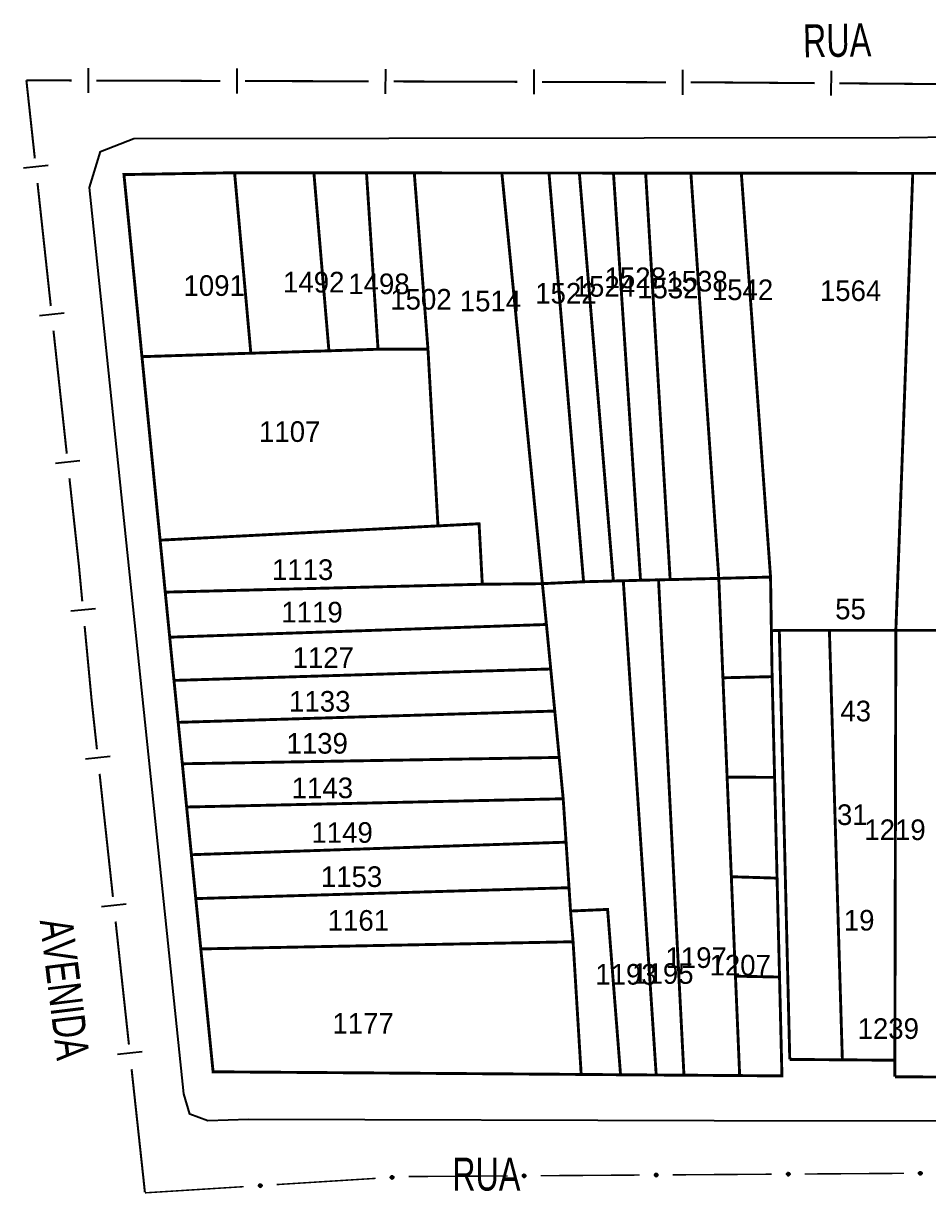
# Model space of a CAD drawing. Extents: x 202481 to 204056, y 4838981 to 4840330.
# Drawn here: x 202480.9 to 202590.5, y 4840019.2 to 4840161 of the extents above; entities that cross this region are included whole.
import ezdxf
from ezdxf.enums import TextEntityAlignment as Align

# ---------------------------------------------------------------- set-up
doc = ezdxf.new("R2010")
doc.units = 0
doc.header["$LTSCALE"] = 1.5
doc.header["$MEASUREMENT"] = 0
for name, color, linetype in [('CD_MALHA_LOTES', 7, 'CONTINUOUS'), ('LM-LIM-SETORES-BAIRROS', 250, 'CONTINUOUS'), ('RU-QUADRA', 210, 'CONTINUOUS'), ('SV-EIXO-RUA-PAV', 20, 'CONTINUOUS'), ('SV-RUA-PAVIM', 7, 'CONTINUOUS'), ('SV-TXT-RUA-PAV', 7, 'CONTINUOUS'), ('Th_NmrPort', 1, 'CONTINUOUS')]:
    doc.layers.add(name, color=color, linetype=linetype)
doc.styles.add('ARIAL', font='ARIAL.SHX')

msp = doc.modelspace()

# ---------------------------------------------------------------- linework, layer by layer
at = {"layer": 'CD_MALHA_LOTES', "linetype": 'Continuous', "const_width": 0.35, "flags": 128}
for points in [[(202495.22, 4840120.65), (202493.04, 4840142.72), (202506.44, 4840142.94)], [(202508.41, 4840121.07), (202506.44, 4840142.94)], [(202506.44, 4840142.94), (202516.05, 4840142.93)], [(202517.87, 4840121.36), (202516.05, 4840142.93)], [(202516.05, 4840142.93), (202522.42, 4840142.93)], [(202522.42, 4840142.93), (202528.21, 4840142.92)], [(202523.82, 4840121.55), (202522.42, 4840142.93)], [(202528.21, 4840142.92), (202538.82, 4840142.91)], [(202529.87, 4840121.55), (202528.21, 4840142.92)], [(202538.82, 4840142.91), (202544.53, 4840142.91)], [(202538.82, 4840142.91), (202543.73, 4840093.14)], [(202548.72, 4840093.37), (202544.53, 4840142.91)], [(202544.53, 4840142.91), (202548.21, 4840142.91)], [(202552.33, 4840093.46), (202548.21, 4840142.91)], [(202548.21, 4840142.91), (202552.34, 4840142.9)], [(202555.62, 4840093.55), (202552.34, 4840142.9)], [(202552.34, 4840142.9), (202556.24, 4840142.9)], [(202559.21, 4840093.63), (202556.24, 4840142.9)], [(202556.24, 4840142.9), (202561.72, 4840142.89)], [(202565.1, 4840093.78), (202561.72, 4840142.89)], [(202561.72, 4840142.89), (202567.83, 4840142.89)], [(202571.37, 4840093.94), (202567.83, 4840142.89)], [(202567.83, 4840142.89), (202588.6, 4840142.87)], [(202586.55, 4840087.48), (202588.6, 4840142.87)], [(202588.6, 4840142.87), (202594.93, 4840142.87)], [(202495.22, 4840120.65), (202508.41, 4840121.07)], [(202517.87, 4840121.36), (202508.41, 4840121.07)], [(202523.82, 4840121.55), (202517.87, 4840121.36)], [(202529.87, 4840121.55), (202523.82, 4840121.55)], [(202531.08, 4840100.14), (202529.87, 4840121.55)], [(202497.42, 4840098.41), (202495.22, 4840120.65)], [(202497.42, 4840098.41), (202531.08, 4840100.14)], [(202536.45, 4840093.07), (202536.06, 4840100.4), (202531.08, 4840100.14)], [(202498.04, 4840092.11), (202497.42, 4840098.41)], [(202565.1, 4840093.78), (202571.37, 4840093.94)], [(202571.47, 4840087.44), (202571.37, 4840093.94)], [(202498.04, 4840092.11), (202536.45, 4840093.07)], [(202543.73, 4840093.14), (202536.45, 4840093.07)], [(202543.73, 4840093.14), (202548.72, 4840093.37)], [(202544.22, 4840088.19), (202543.73, 4840093.14)], [(202552.33, 4840093.46), (202548.72, 4840093.37)], [(202553.53, 4840093.49), (202552.33, 4840093.46)], [(202553.53, 4840093.49), (202555.62, 4840093.55)], [(202557.52, 4840033.59), (202553.53, 4840093.49)], [(202555.62, 4840093.55), (202557.8, 4840093.6)], [(202557.8, 4840093.6), (202559.21, 4840093.63)], [(202560.88, 4840033.57), (202557.8, 4840093.6)], [(202559.21, 4840093.63), (202565.1, 4840093.78)], [(202565.6, 4840081.73), (202565.1, 4840093.78)], [(202498.58, 4840086.65), (202498.04, 4840092.11)], [(202498.58, 4840086.65), (202544.22, 4840088.19)], [(202544.74, 4840082.8), (202544.22, 4840088.19)], [(202572.43, 4840087.48), (202571.47, 4840087.44)], [(202571.47, 4840087.44), (202571.56, 4840081.87)], [(202573.7, 4840035.48), (202572.43, 4840087.48)], [(202572.43, 4840087.48), (202578.5, 4840087.48)], [(202578.5, 4840087.48), (202586.55, 4840087.48)], [(202580.07, 4840035.43), (202578.5, 4840087.48)], [(202586.43, 4840035.38), (202586.55, 4840087.48)], [(202612.22, 4840087.49), (202586.55, 4840087.48)], [(202499.1, 4840081.41), (202498.58, 4840086.65)], [(202499.1, 4840081.41), (202544.74, 4840082.8)], [(202545.23, 4840077.7), (202544.74, 4840082.8)], [(202499.61, 4840076.33), (202499.1, 4840081.41)], [(202565.6, 4840081.73), (202571.56, 4840081.87)], [(202566.11, 4840069.68), (202565.6, 4840081.73)], [(202571.56, 4840081.87), (202571.86, 4840069.67)], [(202499.61, 4840076.33), (202545.23, 4840077.7)], [(202545.77, 4840072.08), (202545.23, 4840077.7)], [(202500.11, 4840071.31), (202499.61, 4840076.33)], [(202500.11, 4840071.31), (202545.77, 4840072.08)], [(202500.63, 4840066.07), (202500.11, 4840071.31)], [(202546.25, 4840067.07), (202545.77, 4840072.08)], [(202566.62, 4840057.62), (202566.11, 4840069.68)], [(202566.11, 4840069.68), (202571.86, 4840069.67)], [(202571.86, 4840069.67), (202572.16, 4840057.45)], [(202500.63, 4840066.07), (202546.25, 4840067.07)], [(202546.6, 4840061.81), (202546.25, 4840067.07)], [(202501.21, 4840060.29), (202500.63, 4840066.07)], [(202501.21, 4840060.29), (202546.6, 4840061.81)], [(202546.96, 4840056.29), (202546.6, 4840061.81)], [(202501.74, 4840054.97), (202501.21, 4840060.29)], [(202567.12, 4840045.57), (202566.62, 4840057.62)], [(202566.62, 4840057.62), (202572.16, 4840057.45)], [(202572.16, 4840057.45), (202572.46, 4840045.46)], [(202501.74, 4840054.97), (202546.96, 4840056.29)], [(202547.14, 4840053.46), (202546.96, 4840056.29)], [(202502.35, 4840048.87), (202501.74, 4840054.97)], [(202547.14, 4840053.46), (202551.63, 4840053.66), (202553.2, 4840033.62)], [(202547.45, 4840049.74), (202547.14, 4840053.46)], [(202502.35, 4840048.87), (202547.45, 4840049.74)], [(202548.43, 4840033.66), (202503.84, 4840033.98), (202502.35, 4840048.87)], [(202548.43, 4840033.66), (202547.45, 4840049.74)], [(202567.12, 4840045.57), (202572.46, 4840045.46)], [(202567.63, 4840033.52), (202567.12, 4840045.57)], [(202572.46, 4840045.46), (202572.75, 4840033.48), (202567.63, 4840033.52)], [(202580.07, 4840035.43), (202573.7, 4840035.48)], [(202586.43, 4840035.38), (202580.07, 4840035.43)], [(202586.43, 4840033.38), (202586.43, 4840035.38)], [(202553.2, 4840033.62), (202548.43, 4840033.66)], [(202557.52, 4840033.59), (202553.2, 4840033.62)], [(202560.88, 4840033.57), (202557.52, 4840033.59)], [(202567.63, 4840033.52), (202560.88, 4840033.57)], [(202611.37, 4840033.2), (202586.43, 4840033.38)]]:
    msp.add_lwpolyline(points, dxfattribs=at)
at = {"layer": 'LM-LIM-SETORES-BAIRROS'}
for points in [[(202488.70657, 4840155.617625), (202488.697588, 4840152.617638)], [(202506.706489, 4840155.563732), (202506.697507, 4840152.563746)], [(202524.706409, 4840155.509839), (202524.697426, 4840152.509853)], [(202542.706328, 4840155.455947), (202542.697346, 4840152.45596)], [(202560.706247, 4840155.402054), (202560.697265, 4840152.402068)], [(202578.712487, 4840155.286264), (202578.690219, 4840152.286347)], [(202480.859605, 4840143.521804), (202483.842213, 4840143.844372)], [(202482.795008, 4840125.626157), (202485.777616, 4840125.948724)], [(202484.730412, 4840107.730509), (202487.71302, 4840108.053076)], [(202486.592579, 4840089.847895), (202489.579289, 4840090.129973)], [(202488.38248, 4840071.916877), (202491.365049, 4840072.239811)], [(202490.320084, 4840054.021467), (202493.302652, 4840054.344401)], [(202492.257687, 4840036.126057), (202495.240255, 4840036.448991)]]:
    msp.add_lwpolyline(points, dxfattribs=at)
at = {"layer": 'LM-LIM-SETORES-BAIRROS', "const_width": 0.25}
for points in [[(202481.70211, 4840154.13859), (202481.22, 4840154.14)], [(202481.22, 4840154.14), (202482.243386, 4840144.677291)], [(202486.702088, 4840154.12362), (202481.70211, 4840154.13859)], [(202504.702007, 4840154.069727), (202489.702074, 4840154.114638)], [(202522.701927, 4840154.015834), (202507.701994, 4840154.060745)], [(202540.701846, 4840153.961942), (202525.701913, 4840154.006852)], [(202558.701765, 4840153.908049), (202543.701832, 4840153.952959)], [(202564.73, 4840153.89), (202561.701752, 4840153.899067)], [(202565.701711, 4840153.882801), (202564.73, 4840153.89)], [(202576.701408, 4840153.801151), (202565.701711, 4840153.882801)], [(202594.700913, 4840153.667543), (202579.701326, 4840153.778883)], [(202482.565954, 4840141.694683), (202484.17879, 4840126.781643)], [(202484.501357, 4840123.799035), (202486.114194, 4840108.885995)], [(202486.436761, 4840105.903387), (202487.511985, 4840095.96136)], [(202487.511985, 4840095.96136), (202487.59, 4840095.24)], [(202487.59, 4840095.24), (202487.991908, 4840090.984504)], [(202488.273986, 4840087.997794), (202489.026194, 4840080.033237)], [(202489.026194, 4840080.033237), (202489.12, 4840079.04)], [(202489.12, 4840079.04), (202489.76612, 4840073.072533)], [(202490.089054, 4840070.089965), (202491.703723, 4840055.177124)], [(202492.026657, 4840052.194555), (202493.641326, 4840037.281714)], [(202493.96426, 4840034.299145), (202495.471285, 4840020.380493)], [(202495.471285, 4840020.380493), (202495.48, 4840020.3)], [(202495.48, 4840020.3), (202495.573262, 4840019.385708)]]:
    msp.add_lwpolyline(points, dxfattribs=at)
at = {"layer": 'RU-QUADRA', "linetype": 'Continuous'}
for points in [[(202493.04, 4840142.72, 0.18, 0.18, 0), (202504.003636, 4840142.9, 0.18, 0.18, 0)], [(202504.003636, 4840142.9, 0.18, 0.18, 0), (202556.24, 4840142.9, 0.18, 0.18, 0)], [(202556.24, 4840142.9, 0.18, 0.18, 0), (202588.6, 4840142.87, 0.18, 0.18, 0)], [(202588.6, 4840142.87, 0.18, 0.18, 0), (202594.93, 4840142.87, 0.18, 0.18, 0)], [(202497.42, 4840098.41, 0.18, 0.18, 0), (202495.22, 4840120.65, 0.18, 0.18, 0)], [(202498.04, 4840092.11, 0.18, 0.18, 0), (202497.42, 4840098.41, 0.18, 0.18, 0)], [(202498.58, 4840086.65, 0.18, 0.18, 0), (202498.04, 4840092.11, 0.18, 0.18, 0)], [(202572.43, 4840087.48, 0.18, 0.18, 0), (202571.47, 4840087.44, 0.18, 0.18, 0)], [(202571.47, 4840087.44, 0.18, 0.18, 0), (202571.56, 4840081.87, 0.18, 0.18, 0)], [(202573.7, 4840035.48, 0.18, 0.18, 0), (202572.43, 4840087.48, 0.18, 0.18, 0)], [(202499.1, 4840081.41, 0.18, 0.18, 0), (202498.58, 4840086.65, 0.18, 0.18, 0)], [(202499.61, 4840076.33, 0.18, 0.18, 0), (202499.1, 4840081.41, 0.18, 0.18, 0)], [(202571.56, 4840081.87, 0.18, 0.18, 0), (202571.86, 4840069.67, 0.18, 0.18, 0)], [(202500.11, 4840071.31, 0.18, 0.18, 0), (202499.61, 4840076.33, 0.18, 0.18, 0)], [(202500.63, 4840066.07, 0.18, 0.18, 0), (202500.11, 4840071.31, 0.18, 0.18, 0)], [(202571.86, 4840069.67, 0.18, 0.18, 0), (202572.16, 4840057.45, 0.18, 0.18, 0)], [(202501.21, 4840060.29, 0.18, 0.18, 0), (202500.63, 4840066.07, 0.18, 0.18, 0)], [(202501.74, 4840054.97, 0.18, 0.18, 0), (202501.21, 4840060.29, 0.18, 0.18, 0)], [(202572.16, 4840057.45, 0.18, 0.18, 0), (202572.46, 4840045.46, 0.18, 0.18, 0)], [(202502.35, 4840048.87, 0.18, 0.18, 0), (202501.74, 4840054.97, 0.18, 0.18, 0)], [(202503.84, 4840033.98, 0.18, 0.18, 0), (202502.35, 4840048.87, 0.18, 0.18, 0)], [(202572.46, 4840045.46, 0.18, 0.18, 0), (202572.75, 4840033.48, 0.18, 0.18, 0)], [(202580.07, 4840035.43, 0.18, 0.18, 0), (202573.7, 4840035.48, 0.18, 0.18, 0)], [(202586.43, 4840035.38, 0.18, 0.18, 0), (202580.07, 4840035.43, 0.18, 0.18, 0)], [(202586.43, 4840033.38, 0.18, 0.18, 0), (202586.43, 4840035.38, 0.18, 0.18, 0)], [(202548.43, 4840033.66, 0.18, 0.18, 0), (202503.84, 4840033.98, 0.18, 0.18, 0)], [(202553.2, 4840033.62, 0.18, 0.18, 0), (202548.43, 4840033.66, 0.18, 0.18, 0)], [(202557.52, 4840033.59, 0.18, 0.18, 0), (202553.2, 4840033.62, 0.18, 0.18, 0)], [(202560.91, 4840033.57, 0.18, 0.18, 0), (202557.52, 4840033.59, 0.18, 0.18, 0)], [(202567.63, 4840033.52, 0.18, 0.18, 0), (202560.91, 4840033.57, 0.18, 0.18, 0)], [(202572.75, 4840033.48, 0.18, 0.18, 0), (202567.63, 4840033.52, 0.18, 0.18, 0)], [(202611.37, 4840033.2, 0.18, 0.18, 0), (202586.43, 4840033.38, 0.18, 0.18, 0)]]:
    msp.add_lwpolyline(points, format="xyseb", dxfattribs=at)
at = {"layer": 'RU-QUADRA', "linetype": 'Continuous', "const_width": 0.18, "flags": 128}
msp.add_lwpolyline([(202495.22, 4840120.65), (202493.04, 4840142.72)], dxfattribs=at)
at = {"layer": 'SV-EIXO-RUA-PAV'}
for points in [[(202589.373621, 4840021.79346), (202589.407484, 4840021.82875), (202589.443803, 4840021.852155), (202589.479714, 4840021.862958), (202589.513936, 4840021.864229), (202589.549094, 4840021.861586), (202589.583953, 4840021.851101), (202589.620064, 4840021.830894), (202589.655703, 4840021.797174), (202589.677234, 4840021.758392), (202589.689708, 4840021.723752), (202589.693088, 4840021.688143), (202589.689949, 4840021.654032), (202589.67786, 4840021.618183), (202589.657025, 4840021.581788), (202589.622251, 4840021.546772), (202589.586487, 4840021.524071), (202589.551478, 4840021.514534), (202589.515657, 4840021.511363), (202589.479796, 4840021.514491), (202589.445638, 4840021.52498), (202589.409031, 4840021.546024), (202589.374926, 4840021.580804), (202589.351876, 4840021.616216), (202589.341851, 4840021.651082), (202589.339522, 4840021.686418), (202589.341744, 4840021.721713), (202589.350825, 4840021.757192), (202589.373621, 4840021.79346)], [(202509.403364, 4840020.28649), (202509.435188, 4840020.323629), (202509.470133, 4840020.34904), (202509.505379, 4840020.361846), (202509.539476, 4840020.365041), (202509.574727, 4840020.36438), (202509.61012, 4840020.355873), (202509.647311, 4840020.337729), (202509.68479, 4840020.306067), (202509.708469, 4840020.268559), (202509.722872, 4840020.234675), (202509.728251, 4840020.199313), (202509.727035, 4840020.165079), (202509.716983, 4840020.128607), (202509.698228, 4840020.091097), (202509.665479, 4840020.054181), (202509.631048, 4840020.029503), (202509.596631, 4840020.018012), (202509.561046, 4840020.01283), (202509.525066, 4840020.013936), (202509.490372, 4840020.022487), (202509.452639, 4840020.041438), (202509.416631, 4840020.074244), (202509.391625, 4840020.108303), (202509.379654, 4840020.14255), (202509.375342, 4840020.177699), (202509.375574, 4840020.213063), (202509.382645, 4840020.248997), (202509.403364, 4840020.28649)], [(202525.371871, 4840021.28988), (202525.403695, 4840021.327019), (202525.43864, 4840021.35243), (202525.473886, 4840021.365236), (202525.507983, 4840021.36843), (202525.543234, 4840021.36777), (202525.578627, 4840021.359263), (202525.615818, 4840021.341119), (202525.653297, 4840021.309457), (202525.676976, 4840021.271948), (202525.691379, 4840021.238065), (202525.696757, 4840021.202703), (202525.695542, 4840021.168469), (202525.685489, 4840021.131997), (202525.666735, 4840021.094487), (202525.633985, 4840021.05757), (202525.599555, 4840021.032893), (202525.565138, 4840021.021402), (202525.529553, 4840021.01622), (202525.493573, 4840021.017326), (202525.458878, 4840021.025877), (202525.421146, 4840021.044828), (202525.385137, 4840021.077634), (202525.360132, 4840021.111693), (202525.348161, 4840021.14594), (202525.343848, 4840021.181088), (202525.344081, 4840021.216453), (202525.351151, 4840021.252387), (202525.371871, 4840021.28988)], [(202541.374624, 4840021.483194), (202541.408486, 4840021.518484), (202541.444806, 4840021.541889), (202541.480717, 4840021.552692), (202541.514939, 4840021.553963), (202541.550097, 4840021.55132), (202541.584955, 4840021.540835), (202541.621067, 4840021.520628), (202541.656706, 4840021.486908), (202541.678237, 4840021.448126), (202541.690711, 4840021.413486), (202541.694091, 4840021.377877), (202541.690952, 4840021.343766), (202541.678863, 4840021.307917), (202541.658028, 4840021.271522), (202541.623253, 4840021.236506), (202541.587489, 4840021.213805), (202541.55248, 4840021.204268), (202541.51666, 4840021.201097), (202541.480799, 4840021.204225), (202541.446641, 4840021.214714), (202541.410034, 4840021.235758), (202541.375928, 4840021.270538), (202541.352879, 4840021.30595), (202541.342853, 4840021.340816), (202541.340525, 4840021.376152), (202541.342747, 4840021.411447), (202541.351828, 4840021.446926), (202541.374624, 4840021.483194)], [(202557.374289, 4840021.586616), (202557.408152, 4840021.621906), (202557.444471, 4840021.645311), (202557.480382, 4840021.656114), (202557.514605, 4840021.657385), (202557.549763, 4840021.654742), (202557.584621, 4840021.644257), (202557.620733, 4840021.62405), (202557.656371, 4840021.59033), (202557.677902, 4840021.551548), (202557.690377, 4840021.516908), (202557.693757, 4840021.481299), (202557.690617, 4840021.447188), (202557.678529, 4840021.411339), (202557.657694, 4840021.374944), (202557.622919, 4840021.339928), (202557.587155, 4840021.317227), (202557.552146, 4840021.30769), (202557.516326, 4840021.304519), (202557.480465, 4840021.307647), (202557.446306, 4840021.318136), (202557.4097, 4840021.33918), (202557.375594, 4840021.37396), (202557.352545, 4840021.409372), (202557.342519, 4840021.444238), (202557.340191, 4840021.479574), (202557.342413, 4840021.514869), (202557.351493, 4840021.550348), (202557.374289, 4840021.586616)], [(202573.373955, 4840021.690038), (202573.407818, 4840021.725328), (202573.444137, 4840021.748733), (202573.480048, 4840021.759536), (202573.514271, 4840021.760807), (202573.549428, 4840021.758164), (202573.584287, 4840021.747679), (202573.620398, 4840021.727472), (202573.656037, 4840021.693752), (202573.677568, 4840021.65497), (202573.690042, 4840021.62033), (202573.693423, 4840021.584721), (202573.690283, 4840021.55061), (202573.678194, 4840021.514761), (202573.657359, 4840021.478366), (202573.622585, 4840021.44335), (202573.586821, 4840021.420649), (202573.551812, 4840021.411112), (202573.515992, 4840021.407941), (202573.480131, 4840021.411069), (202573.445972, 4840021.421558), (202573.409365, 4840021.442602), (202573.37526, 4840021.477382), (202573.35221, 4840021.512794), (202573.342185, 4840021.54766), (202573.339856, 4840021.582996), (202573.342078, 4840021.618291), (202573.351159, 4840021.65377), (202573.373955, 4840021.690038)]]:
    msp.add_lwpolyline(points, close=True, dxfattribs=at)
for points in [[(202589.350825, 4840021.757192), (202589.655703, 4840021.797174)], [(202589.351015, 4840021.739342), (202589.661882, 4840021.778194)], [(202589.363075, 4840021.773533), (202589.634371, 4840021.81213)], [(202589.373621, 4840021.79346), (202589.620064, 4840021.830894)], [(202589.392847, 4840021.811933), (202589.594616, 4840021.840529)], [(202589.407484, 4840021.82875), (202589.583953, 4840021.851101)], [(202589.42813, 4840021.842182), (202589.557677, 4840021.8553)], [(202589.443803, 4840021.852155), (202589.549094, 4840021.861586)], [(202509.435188, 4840020.323629), (202509.61012, 4840020.355873)], [(202509.455046, 4840020.338201), (202509.58365, 4840020.358587)], [(202509.470133, 4840020.34904), (202509.574727, 4840020.36438)], [(202525.343848, 4840021.181088), (202525.691379, 4840021.238065)], [(202525.344081, 4840021.216453), (202525.676976, 4840021.271948)], [(202525.347676, 4840021.200101), (202525.679101, 4840021.256474)], [(202525.348161, 4840021.14594), (202525.696757, 4840021.202703)], [(202525.348625, 4840021.163246), (202525.692477, 4840021.217666)], [(202525.351151, 4840021.252387), (202525.653297, 4840021.309457)], [(202525.352346, 4840021.234575), (202525.660534, 4840021.290855)], [(202525.357659, 4840021.128266), (202525.693169, 4840021.184896)], [(202525.360132, 4840021.111693), (202525.695542, 4840021.168469)], [(202525.362463, 4840021.269391), (202525.631158, 4840021.32319)], [(202525.371871, 4840021.28988), (202525.615818, 4840021.341119)], [(202525.374864, 4840021.0938), (202525.685861, 4840021.148889)], [(202525.385137, 4840021.077634), (202525.685489, 4840021.131997)], [(202525.390027, 4840021.309405), (202525.589868, 4840021.349307)], [(202525.403695, 4840021.327019), (202525.578627, 4840021.359263)], [(202525.406878, 4840021.062998), (202525.673106, 4840021.11254)], [(202525.421146, 4840021.044828), (202525.666735, 4840021.094487)], [(202525.423553, 4840021.341591), (202525.552157, 4840021.361976)], [(202525.43864, 4840021.35243), (202525.543234, 4840021.36777)], [(202525.445359, 4840021.038072), (202525.642647, 4840021.075079)], [(202525.458878, 4840021.025877), (202525.633985, 4840021.05757)], [(202525.480517, 4840021.022508), (202525.610398, 4840021.044341)], [(202525.493573, 4840021.017326), (202525.599555, 4840021.032893)], [(202541.340525, 4840021.376152), (202541.690711, 4840021.413486)], [(202541.342747, 4840021.411447), (202541.678237, 4840021.448126)], [(202541.342853, 4840021.340816), (202541.694091, 4840021.377877)], [(202541.34429, 4840021.358069), (202541.69066, 4840021.393057)], [(202541.345416, 4840021.394919), (202541.679488, 4840021.432557)], [(202541.351342, 4840021.322636), (202541.689507, 4840021.360301)], [(202541.351828, 4840021.446926), (202541.656706, 4840021.486908)], [(202541.352018, 4840021.429076), (202541.662885, 4840021.467928)], [(202541.352879, 4840021.30595), (202541.690952, 4840021.343766)], [(202541.364078, 4840021.463268), (202541.635374, 4840021.501864)], [(202541.36658, 4840021.287257), (202541.680185, 4840021.324762)], [(202541.374624, 4840021.483194), (202541.621067, 4840021.520628)], [(202541.375928, 4840021.270538), (202541.678863, 4840021.307917)], [(202541.39385, 4840021.501667), (202541.595619, 4840021.530263)], [(202541.396811, 4840021.254703), (202541.665404, 4840021.289188)], [(202541.408486, 4840021.518484), (202541.584955, 4840021.540835)], [(202541.410034, 4840021.235758), (202541.658028, 4840021.271522)], [(202541.429133, 4840021.531916), (202541.55868, 4840021.545034)], [(202541.433829, 4840021.227651), (202541.632886, 4840021.2535)], [(202541.444806, 4840021.541889), (202541.550097, 4840021.55132)], [(202541.446641, 4840021.214714), (202541.623253, 4840021.236506)], [(202541.468056, 4840021.210133), (202541.598959, 4840021.224625)], [(202541.480799, 4840021.204225), (202541.587489, 4840021.213805)], [(202557.340191, 4840021.479574), (202557.690377, 4840021.516908)], [(202557.342413, 4840021.514869), (202557.677902, 4840021.551548)], [(202557.342519, 4840021.444238), (202557.693757, 4840021.481299)], [(202557.343955, 4840021.461491), (202557.690325, 4840021.496479)], [(202557.345082, 4840021.498341), (202557.679154, 4840021.535979)], [(202557.351007, 4840021.426058), (202557.689172, 4840021.463723)], [(202557.351493, 4840021.550348), (202557.656371, 4840021.59033)], [(202557.351684, 4840021.532498), (202557.66255, 4840021.57135)], [(202557.352545, 4840021.409372), (202557.690617, 4840021.447188)], [(202557.363744, 4840021.56669), (202557.63504, 4840021.605286)], [(202557.366246, 4840021.390679), (202557.67985, 4840021.428184)], [(202557.374289, 4840021.586616), (202557.620733, 4840021.62405)], [(202557.375594, 4840021.37396), (202557.678529, 4840021.411339)], [(202557.393516, 4840021.605089), (202557.595284, 4840021.633685)], [(202557.396477, 4840021.358125), (202557.66507, 4840021.39261)], [(202557.408152, 4840021.621906), (202557.584621, 4840021.644257)], [(202557.4097, 4840021.33918), (202557.657694, 4840021.374944)], [(202557.428798, 4840021.635338), (202557.558346, 4840021.648456)], [(202557.433494, 4840021.331073), (202557.632552, 4840021.356922)], [(202557.444471, 4840021.645311), (202557.549763, 4840021.654742)], [(202557.446306, 4840021.318136), (202557.622919, 4840021.339928)], [(202557.467721, 4840021.313555), (202557.598625, 4840021.328047)], [(202557.480465, 4840021.307647), (202557.587155, 4840021.317227)], [(202573.339856, 4840021.582996), (202573.690042, 4840021.62033)], [(202573.342078, 4840021.618291), (202573.677568, 4840021.65497)], [(202573.342185, 4840021.54766), (202573.693423, 4840021.584721)], [(202573.343621, 4840021.564913), (202573.689991, 4840021.599901)], [(202573.344748, 4840021.601763), (202573.678819, 4840021.639401)], [(202573.350673, 4840021.52948), (202573.688838, 4840021.567145)], [(202573.351159, 4840021.65377), (202573.656037, 4840021.693752)], [(202573.35135, 4840021.63592), (202573.662216, 4840021.674772)], [(202573.35221, 4840021.512794), (202573.690283, 4840021.55061)], [(202573.363409, 4840021.670111), (202573.634706, 4840021.708708)], [(202573.365912, 4840021.494101), (202573.679516, 4840021.531606)], [(202573.373955, 4840021.690038), (202573.620398, 4840021.727472)], [(202573.37526, 4840021.477382), (202573.678194, 4840021.514761)], [(202573.393181, 4840021.708511), (202573.59495, 4840021.737107)], [(202573.396142, 4840021.461547), (202573.664736, 4840021.496032)], [(202573.407818, 4840021.725328), (202573.584287, 4840021.747679)], [(202573.409365, 4840021.442602), (202573.657359, 4840021.478366)], [(202573.428464, 4840021.73876), (202573.558012, 4840021.751878)], [(202573.43316, 4840021.434495), (202573.632217, 4840021.460344)], [(202573.444137, 4840021.748733), (202573.549428, 4840021.758164)], [(202573.445972, 4840021.421558), (202573.622585, 4840021.44335)], [(202573.467387, 4840021.416977), (202573.59829, 4840021.431469)], [(202573.480131, 4840021.411069), (202573.586821, 4840021.420649)], [(202589.339522, 4840021.686418), (202589.689708, 4840021.723752)], [(202589.341744, 4840021.721713), (202589.677234, 4840021.758392)], [(202589.341851, 4840021.651082), (202589.693088, 4840021.688143)], [(202589.343287, 4840021.668335), (202589.689657, 4840021.703323)], [(202589.344413, 4840021.705185), (202589.678485, 4840021.742823)], [(202589.350339, 4840021.632902), (202589.688504, 4840021.670567)], [(202589.351876, 4840021.616216), (202589.689949, 4840021.654032)], [(202589.365578, 4840021.597523), (202589.679182, 4840021.635028)], [(202589.374926, 4840021.580804), (202589.67786, 4840021.618183)], [(202589.395808, 4840021.564969), (202589.664402, 4840021.599454)], [(202589.409031, 4840021.546024), (202589.657025, 4840021.581788)], [(202589.432826, 4840021.537917), (202589.631883, 4840021.563766)], [(202589.445638, 4840021.52498), (202589.622251, 4840021.546772)], [(202589.467053, 4840021.520399), (202589.597956, 4840021.534891)], [(202589.479796, 4840021.514491), (202589.586487, 4840021.524071)], [(202509.375342, 4840020.177699), (202509.722872, 4840020.234675)], [(202509.375574, 4840020.213063), (202509.708469, 4840020.268559)], [(202509.379169, 4840020.196712), (202509.710594, 4840020.253085)], [(202509.379654, 4840020.14255), (202509.728251, 4840020.199313)], [(202509.380118, 4840020.159857), (202509.723971, 4840020.214276)], [(202509.382645, 4840020.248997), (202509.68479, 4840020.306067)], [(202509.383839, 4840020.231185), (202509.692027, 4840020.287465)], [(202509.389152, 4840020.124877), (202509.724662, 4840020.181506)], [(202509.391625, 4840020.108303), (202509.727035, 4840020.165079)], [(202509.393956, 4840020.266002), (202509.662651, 4840020.3198)], [(202509.403364, 4840020.28649), (202509.647311, 4840020.337729)], [(202509.406357, 4840020.09041), (202509.717354, 4840020.145499)], [(202509.416631, 4840020.074244), (202509.716983, 4840020.128607)], [(202509.421521, 4840020.306016), (202509.621361, 4840020.345917)], [(202509.438371, 4840020.059609), (202509.704599, 4840020.10915)], [(202509.452639, 4840020.041438), (202509.698228, 4840020.091097)], [(202509.476852, 4840020.034682), (202509.67414, 4840020.071689)], [(202509.490372, 4840020.022487), (202509.665479, 4840020.054181)], [(202509.51201, 4840020.019118), (202509.641891, 4840020.040951)], [(202509.525066, 4840020.013936), (202509.631048, 4840020.029503)]]:
    msp.add_lwpolyline(points, dxfattribs=at)
at = {"layer": 'SV-EIXO-RUA-PAV', "const_width": 0.18}
for points in [[(202511.549729, 4840020.31106), (202523.526109, 4840021.063603)], [(202527.519305, 4840021.283551), (202539.519055, 4840021.361117)], [(202543.518971, 4840021.386973), (202555.51872, 4840021.464539)], [(202559.518637, 4840021.490395), (202571.518386, 4840021.567961)], [(202575.518302, 4840021.593817), (202587.518052, 4840021.671383)], [(202495.581222, 4840019.307671), (202507.557602, 4840020.060213)]]:
    msp.add_lwpolyline(points, dxfattribs=at)
at = {"layer": 'SV-RUA-PAVIM', "linetype": 'Continuous'}
for points in [[(202497.01, 4840062.79, 10.03), (202488.85, 4840141.14, 10.13), (202490.19, 4840145.5, 9.95), (202494.25, 4840147.08, 9.99), (202586.95, 4840147.22, 8.64), (202628.37, 4840147.69, 8.64), (202678.2, 4840147.3, 7.35), (202712.32, 4840147.16, 6.69), (202714.62, 4840145.7, 6.69), (202715.74, 4840142.78, 6.57), (202718.51, 4840080, 5.92), (202720.58, 4840031.36, 5.28), (202719.58, 4840028.82, 5.24), (202717.8, 4840028.04, 5.24), (202672.56, 4840028.14, 5.24)], [(202670.42, 4840028.12, 5.24), (202645.54, 4840028.01, 5.24), (202628.74, 4840028, 6.83), (202564.55, 4840028.03, 6.83), (202508.14, 4840028.2, 6.83), (202503.22, 4840028.05, 9.28), (202501.04, 4840028.85, 9.28), (202500.28, 4840031.29, 9.28), (202497.01, 4840062.79, 10.03)]]:
    msp.add_polyline3d(points, dxfattribs=at)

# ---------------------------------------------------------------- texts
at = {"layer": 'SV-TXT-RUA-PAV', "style": 'ARIAL', "width": 0.7}
for s, rotation, p in [('RUA', 1, (202575.334984, 4840156.916034)), ('AVENIDA', 277, (202482.830184, 4840052.294186))]:
    msp.add_text(s, height=4, rotation=rotation, dxfattribs=at).set_placement(p)
msp.add_text('RUA', height=4, dxfattribs=at).set_placement((202532.810325, 4840019.579237))
at = {"layer": 'Th_NmrPort', "color": 1}
for s, p in [('1492', (202512.311472, 4840129.6863)), ('1528', (202551.257925, 4840130.207071)), ('1538', (202558.747925, 4840129.797071)), ('1091', (202500.251472, 4840129.2663)), ('1498', (202520.211472, 4840129.4763)), ('1522', (202542.861472, 4840128.3363)), ('1524', (202547.517925, 4840129.167071)), ('1532', (202555.207925, 4840128.967071)), ('1542', (202564.257925, 4840128.757071)), ('1564', (202577.347925, 4840128.647071)), ('1502', (202525.301472, 4840127.6063)), ('1514', (202533.721472, 4840127.3963)), ('1107', (202509.404308, 4840111.568137)), ('1113', (202510.964308, 4840094.838137)), ('55', (202579.199522, 4840090.072275)), ('1119', (202512.110958, 4840089.689999)), ('1127', (202513.460958, 4840084.179999)), ('1133', (202513.040958, 4840078.879999)), ('43', (202579.826042, 4840077.707858)), ('1139', (202512.730958, 4840073.789999)), ('1143', (202513.360958, 4840068.389999)), ('31', (202579.416042, 4840065.137858)), ('1219', (202582.728137, 4840063.315692)), ('1149', (202515.750958, 4840062.979999)), ('1153', (202516.890958, 4840057.629999)), ('1161', (202517.720958, 4840052.329999)), ('19', (202580.246042, 4840052.347858)), ('1197', (202558.641863, 4840047.814308)), ('1207', (202563.978381, 4840046.902232)), ('1193', (202550.13656, 4840045.792563)), ('1195', (202554.60656, 4840045.892563)), ('1177', (202518.294308, 4840039.858137)), ('1239', (202581.912563, 4840039.21344))]:
    msp.add_text(s, height=2.5, dxfattribs=at).set_placement(p, align=Align.MIDDLE_LEFT)

doc.saveas('drawing.dxf')
